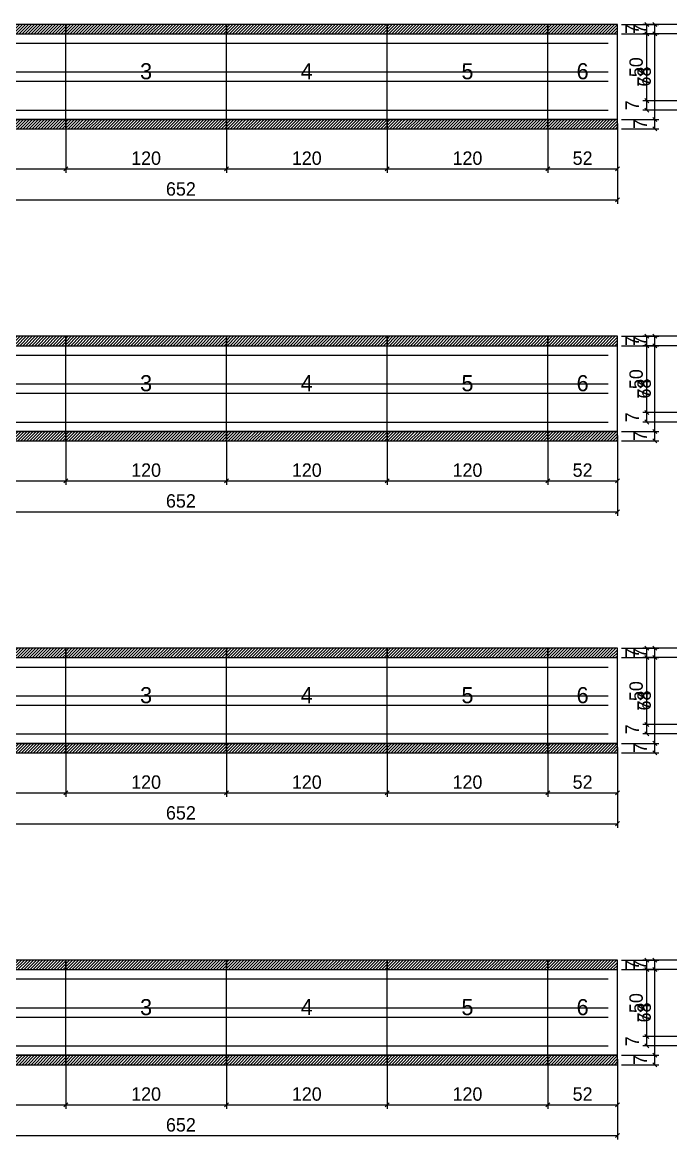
# Model space of a CAD drawing. Extents: x -13000 to 3070, y -38812 to 10330.
# Drawn here: x 416 to 900, y -7404 to -6570 of the extents above; entities that cross this region are included whole.
import ezdxf
from ezdxf.enums import TextEntityAlignment as Align

# ---------------------------------------------------------------- set-up
doc = ezdxf.new("R2010")
doc.units = 0
for name, color, linetype in [('5', 5, 'Continuous'), ('COTA', 241, 'Continuous'), ('Painéis', 200, 'Continuous'), ('SARR_2.2x7', 40, 'Continuous'), ('SCO-___-LAJ', 224, 'Continuous')]:
    doc.layers.add(name, color=color, linetype=linetype)
doc.dimstyles.new('PAINEL', dxfattribs={"dimtxt": 10, "dimasz": 3, "dimexe": 3, "dimexo": 3, "dimgap": 3, "dimtad": 1, "dimblk": 'OBLIQUE', "dimblk1": 'OBLIQUE', "dimcen": 2.5, "dimclrd": 4, "dimclre": 4, "dimclrt": 240, "dimazin": 3, "dimtfac": 1, "dimtmove": 0, "dimatfit": 3})

# ---------------------------------------------------------------- blocks, each defined once
blk = doc.blocks.new('_OBLIQUE')
at = {"color": 0, "linetype": 'BYBLOCK'}
blk.add_line((-0.5, -0.5), (0.5, 0.5), dxfattribs=at)

msp = doc.modelspace()

# ---------------------------------------------------------------- hatches: boundary and pattern name
at = {"layer": 'COTA'}
h = msp.add_hatch(dxfattribs=at)
h.set_pattern_fill('ANSI31', scale=0.5)
h.paths.add_polyline_path([(328, -6578), (448, -6578), (448, -6571), (328, -6571)])
h = msp.add_hatch(dxfattribs=at)
h.set_pattern_fill('ANSI31', scale=0.5)
h.paths.add_polyline_path([(448, -6578), (568, -6578), (568, -6571), (448, -6571)])
h = msp.add_hatch(dxfattribs=at)
h.set_pattern_fill('ANSI31', scale=0.5)
h.paths.add_polyline_path([(568, -6578), (688, -6578), (688, -6571), (568, -6571)])
h = msp.add_hatch(dxfattribs=at)
h.set_pattern_fill('ANSI31', scale=0.5)
h.paths.add_polyline_path([(688, -6578), (808, -6578), (808, -6571), (688, -6571)])
h = msp.add_hatch(dxfattribs=at)
h.set_pattern_fill('ANSI31', scale=0.5)
h.paths.add_polyline_path([(808, -6578), (860, -6578), (860, -6571), (808, -6571)])
h = msp.add_hatch(dxfattribs=at)
h.set_pattern_fill('ANSI31', scale=0.5)
h.paths.add_polyline_path([(328, -6649), (448, -6649), (448, -6642), (328, -6642)])
h = msp.add_hatch(dxfattribs=at)
h.set_pattern_fill('ANSI31', scale=0.5)
h.paths.add_polyline_path([(448, -6649), (568, -6649), (568, -6642), (448, -6642)])
h = msp.add_hatch(dxfattribs=at)
h.set_pattern_fill('ANSI31', scale=0.5)
h.paths.add_polyline_path([(568, -6649), (688, -6649), (688, -6642), (568, -6642)])
h = msp.add_hatch(dxfattribs=at)
h.set_pattern_fill('ANSI31', scale=0.5)
h.paths.add_polyline_path([(688, -6649), (808, -6649), (808, -6642), (688, -6642)])
h = msp.add_hatch(dxfattribs=at)
h.set_pattern_fill('ANSI31', scale=0.5)
h.paths.add_polyline_path([(808, -6649), (860, -6649), (860, -6642), (808, -6642)])
h = msp.add_hatch(dxfattribs=at)
h.set_pattern_fill('ANSI31', scale=0.5)
h.paths.add_polyline_path([(328, -6811), (448, -6811), (448, -6804), (328, -6804)])
h = msp.add_hatch(dxfattribs=at)
h.set_pattern_fill('ANSI31', scale=0.5)
h.paths.add_polyline_path([(448, -6811), (568, -6811), (568, -6804), (448, -6804)])
h = msp.add_hatch(dxfattribs=at)
h.set_pattern_fill('ANSI31', scale=0.5)
h.paths.add_polyline_path([(568, -6811), (688, -6811), (688, -6804), (568, -6804)])
h = msp.add_hatch(dxfattribs=at)
h.set_pattern_fill('ANSI31', scale=0.5)
h.paths.add_polyline_path([(688, -6811), (808, -6811), (808, -6804), (688, -6804)])
h = msp.add_hatch(dxfattribs=at)
h.set_pattern_fill('ANSI31', scale=0.5)
h.paths.add_polyline_path([(808, -6811), (860, -6811), (860, -6804), (808, -6804)])
h = msp.add_hatch(dxfattribs=at)
h.set_pattern_fill('ANSI31', scale=0.5)
h.paths.add_polyline_path([(328, -6882), (448, -6882), (448, -6875), (328, -6875)])
h = msp.add_hatch(dxfattribs=at)
h.set_pattern_fill('ANSI31', scale=0.5)
h.paths.add_polyline_path([(448, -6882), (568, -6882), (568, -6875), (448, -6875)])
h = msp.add_hatch(dxfattribs=at)
h.set_pattern_fill('ANSI31', scale=0.5)
h.paths.add_polyline_path([(568, -6882), (688, -6882), (688, -6875), (568, -6875)])
h = msp.add_hatch(dxfattribs=at)
h.set_pattern_fill('ANSI31', scale=0.5)
h.paths.add_polyline_path([(688, -6882), (808, -6882), (808, -6875), (688, -6875)])
h = msp.add_hatch(dxfattribs=at)
h.set_pattern_fill('ANSI31', scale=0.5)
h.paths.add_polyline_path([(808, -6882), (860, -6882), (860, -6875), (808, -6875)])
h = msp.add_hatch(dxfattribs=at)
h.set_pattern_fill('ANSI31', scale=0.5)
h.paths.add_polyline_path([(328, -7044), (448, -7044), (448, -7037), (328, -7037)])
h = msp.add_hatch(dxfattribs=at)
h.set_pattern_fill('ANSI31', scale=0.5)
h.paths.add_polyline_path([(448, -7044), (568, -7044), (568, -7037), (448, -7037)])
h = msp.add_hatch(dxfattribs=at)
h.set_pattern_fill('ANSI31', scale=0.5)
h.paths.add_polyline_path([(568, -7044), (688, -7044), (688, -7037), (568, -7037)])
h = msp.add_hatch(dxfattribs=at)
h.set_pattern_fill('ANSI31', scale=0.5)
h.paths.add_polyline_path([(688, -7044), (808, -7044), (808, -7037), (688, -7037)])
h = msp.add_hatch(dxfattribs=at)
h.set_pattern_fill('ANSI31', scale=0.5)
h.paths.add_polyline_path([(808, -7044), (860, -7044), (860, -7037), (808, -7037)])
h = msp.add_hatch(dxfattribs=at)
h.set_pattern_fill('ANSI31', scale=0.5)
h.paths.add_polyline_path([(328, -7115), (448, -7115), (448, -7108), (328, -7108)])
h = msp.add_hatch(dxfattribs=at)
h.set_pattern_fill('ANSI31', scale=0.5)
h.paths.add_polyline_path([(448, -7115), (568, -7115), (568, -7108), (448, -7108)])
h = msp.add_hatch(dxfattribs=at)
h.set_pattern_fill('ANSI31', scale=0.5)
h.paths.add_polyline_path([(568, -7115), (688, -7115), (688, -7108), (568, -7108)])
h = msp.add_hatch(dxfattribs=at)
h.set_pattern_fill('ANSI31', scale=0.5)
h.paths.add_polyline_path([(688, -7115), (808, -7115), (808, -7108), (688, -7108)])
h = msp.add_hatch(dxfattribs=at)
h.set_pattern_fill('ANSI31', scale=0.5)
h.paths.add_polyline_path([(808, -7115), (860, -7115), (860, -7108), (808, -7108)])
h = msp.add_hatch(dxfattribs=at)
h.set_pattern_fill('ANSI31', scale=0.5)
h.paths.add_polyline_path([(328, -7277), (448, -7277), (448, -7270), (328, -7270)])
h = msp.add_hatch(dxfattribs=at)
h.set_pattern_fill('ANSI31', scale=0.5)
h.paths.add_polyline_path([(448, -7277), (568, -7277), (568, -7270), (448, -7270)])
h = msp.add_hatch(dxfattribs=at)
h.set_pattern_fill('ANSI31', scale=0.5)
h.paths.add_polyline_path([(568, -7277), (688, -7277), (688, -7270), (568, -7270)])
h = msp.add_hatch(dxfattribs=at)
h.set_pattern_fill('ANSI31', scale=0.5)
h.paths.add_polyline_path([(688, -7277), (808, -7277), (808, -7270), (688, -7270)])
h = msp.add_hatch(dxfattribs=at)
h.set_pattern_fill('ANSI31', scale=0.5)
h.paths.add_polyline_path([(808, -7277), (860, -7277), (860, -7270), (808, -7270)])
h = msp.add_hatch(dxfattribs=at)
h.set_pattern_fill('ANSI31', scale=0.5)
h.paths.add_polyline_path([(328, -7348), (448, -7348), (448, -7341), (328, -7341)])
h = msp.add_hatch(dxfattribs=at)
h.set_pattern_fill('ANSI31', scale=0.5)
h.paths.add_polyline_path([(448, -7348), (568, -7348), (568, -7341), (448, -7341)])
h = msp.add_hatch(dxfattribs=at)
h.set_pattern_fill('ANSI31', scale=0.5)
h.paths.add_polyline_path([(568, -7348), (688, -7348), (688, -7341), (568, -7341)])
h = msp.add_hatch(dxfattribs=at)
h.set_pattern_fill('ANSI31', scale=0.5)
h.paths.add_polyline_path([(688, -7348), (808, -7348), (808, -7341), (688, -7341)])
h = msp.add_hatch(dxfattribs=at)
h.set_pattern_fill('ANSI31', scale=0.5)
h.paths.add_polyline_path([(808, -7348), (860, -7348), (860, -7341), (808, -7341)])

# ---------------------------------------------------------------- linework, layer by layer
at = {"layer": 'Painéis'}
for p, q in [((328, -6578), (448, -6578)), ((448, -6642), (448, -6578)), ((448, -6642), (448, -6578)), ((448, -6578), (568, -6578)), ((448, -6642), (448, -6578)), ((568, -6642), (568, -6578)), ((568, -6642), (568, -6578)), ((568, -6578), (688, -6578)), ((568, -6642), (568, -6578)), ((688, -6642), (688, -6578)), ((688, -6642), (688, -6578)), ((688, -6578), (808, -6578)), ((688, -6642), (688, -6578)), ((808, -6642), (808, -6578)), ((808, -6642), (808, -6578)), ((808, -6578), (860, -6578)), ((808, -6642), (808, -6578)), ((860, -6642), (860, -6578)), ((328, -6642), (448, -6642)), ((448, -6642), (568, -6642)), ((568, -6642), (688, -6642)), ((688, -6642), (808, -6642)), ((808, -6642), (860, -6642)), ((328, -6811), (448, -6811)), ((448, -6875), (448, -6811)), ((448, -6875), (448, -6811)), ((448, -6811), (568, -6811)), ((448, -6875), (448, -6811)), ((568, -6875), (568, -6811)), ((568, -6875), (568, -6811)), ((568, -6811), (688, -6811)), ((568, -6875), (568, -6811)), ((688, -6875), (688, -6811)), ((688, -6875), (688, -6811)), ((688, -6811), (808, -6811)), ((688, -6875), (688, -6811)), ((808, -6875), (808, -6811)), ((808, -6875), (808, -6811)), ((808, -6811), (860, -6811)), ((808, -6875), (808, -6811)), ((860, -6875), (860, -6811)), ((328, -6875), (448, -6875)), ((448, -6875), (568, -6875)), ((568, -6875), (688, -6875)), ((688, -6875), (808, -6875)), ((808, -6875), (860, -6875)), ((328, -7044), (448, -7044)), ((448, -7108), (448, -7044)), ((448, -7108), (448, -7044)), ((448, -7044), (568, -7044)), ((448, -7108), (448, -7044)), ((568, -7108), (568, -7044)), ((568, -7108), (568, -7044)), ((568, -7044), (688, -7044)), ((568, -7108), (568, -7044)), ((688, -7108), (688, -7044)), ((688, -7108), (688, -7044)), ((688, -7044), (808, -7044)), ((688, -7108), (688, -7044)), ((808, -7108), (808, -7044)), ((808, -7108), (808, -7044)), ((808, -7044), (860, -7044)), ((808, -7108), (808, -7044)), ((860, -7108), (860, -7044)), ((328, -7108), (448, -7108)), ((448, -7108), (568, -7108)), ((568, -7108), (688, -7108)), ((688, -7108), (808, -7108)), ((808, -7108), (860, -7108)), ((328, -7277), (448, -7277)), ((448, -7341), (448, -7277)), ((448, -7341), (448, -7277)), ((448, -7277), (568, -7277)), ((448, -7341), (448, -7277)), ((568, -7341), (568, -7277)), ((568, -7341), (568, -7277)), ((568, -7277), (688, -7277)), ((568, -7341), (568, -7277)), ((688, -7341), (688, -7277)), ((688, -7341), (688, -7277)), ((688, -7277), (808, -7277)), ((688, -7341), (688, -7277)), ((808, -7341), (808, -7277)), ((808, -7341), (808, -7277)), ((808, -7277), (860, -7277)), ((808, -7341), (808, -7277)), ((860, -7341), (860, -7277)), ((328, -7341), (448, -7341)), ((448, -7341), (568, -7341)), ((568, -7341), (688, -7341)), ((688, -7341), (808, -7341)), ((808, -7341), (860, -7341))]:
    msp.add_line(p, q, dxfattribs=at)
at = {"layer": 'SARR_2.2x7'}
for points in [[(328, -6585), (448, -6585)], [(328, -6585), (448, -6585)], [(448, -6585), (568, -6585)], [(448, -6585), (568, -6585)], [(568, -6585), (688, -6585)], [(568, -6585), (688, -6585)], [(688, -6585), (808, -6585)], [(688, -6585), (808, -6585)], [(808, -6585), (853, -6585)], [(808, -6585), (853, -6585)], [(328, -6606.5), (448, -6606.5)], [(328, -6606.5), (448, -6606.5)], [(448, -6606.5), (568, -6606.5)], [(448, -6606.5), (568, -6606.5)], [(568, -6606.5), (688, -6606.5)], [(568, -6606.5), (688, -6606.5)], [(688, -6606.5), (808, -6606.5)], [(688, -6606.5), (808, -6606.5)], [(808, -6606.5), (853, -6606.5)], [(808, -6606.5), (853, -6606.5)], [(328, -6613.5), (448, -6613.5)], [(328, -6613.5), (448, -6613.5)], [(448, -6613.5), (568, -6613.5)], [(448, -6613.5), (568, -6613.5)], [(568, -6613.5), (688, -6613.5)], [(568, -6613.5), (688, -6613.5)], [(688, -6613.5), (808, -6613.5)], [(688, -6613.5), (808, -6613.5)], [(808, -6613.5), (853, -6613.5)], [(808, -6613.5), (853, -6613.5)], [(328, -6635), (448, -6635)], [(328, -6635), (448, -6635)], [(448, -6635), (568, -6635)], [(448, -6635), (568, -6635)], [(568, -6635), (688, -6635)], [(568, -6635), (688, -6635)], [(688, -6635), (808, -6635)], [(688, -6635), (808, -6635)], [(808, -6635), (853, -6635)], [(808, -6635), (853, -6635)], [(328, -6818), (448, -6818)], [(328, -6818), (448, -6818)], [(448, -6818), (568, -6818)], [(448, -6818), (568, -6818)], [(568, -6818), (688, -6818)], [(568, -6818), (688, -6818)], [(688, -6818), (808, -6818)], [(688, -6818), (808, -6818)], [(808, -6818), (853, -6818)], [(808, -6818), (853, -6818)], [(328, -6839.5), (448, -6839.5)], [(328, -6839.5), (448, -6839.5)], [(448, -6839.5), (568, -6839.5)], [(448, -6839.5), (568, -6839.5)], [(568, -6839.5), (688, -6839.5)], [(568, -6839.5), (688, -6839.5)], [(688, -6839.5), (808, -6839.5)], [(688, -6839.5), (808, -6839.5)], [(808, -6839.5), (853, -6839.5)], [(808, -6839.5), (853, -6839.5)], [(328, -6846.5), (448, -6846.5)], [(328, -6846.5), (448, -6846.5)], [(448, -6846.5), (568, -6846.5)], [(448, -6846.5), (568, -6846.5)], [(568, -6846.5), (688, -6846.5)], [(568, -6846.5), (688, -6846.5)], [(688, -6846.5), (808, -6846.5)], [(688, -6846.5), (808, -6846.5)], [(808, -6846.5), (853, -6846.5)], [(808, -6846.5), (853, -6846.5)], [(328, -6868), (448, -6868)], [(328, -6868), (448, -6868)], [(448, -6868), (568, -6868)], [(448, -6868), (568, -6868)], [(568, -6868), (688, -6868)], [(568, -6868), (688, -6868)], [(688, -6868), (808, -6868)], [(688, -6868), (808, -6868)], [(808, -6868), (853, -6868)], [(808, -6868), (853, -6868)], [(328, -7051), (448, -7051)], [(328, -7051), (448, -7051)], [(448, -7051), (568, -7051)], [(448, -7051), (568, -7051)], [(568, -7051), (688, -7051)], [(568, -7051), (688, -7051)], [(688, -7051), (808, -7051)], [(688, -7051), (808, -7051)], [(808, -7051), (853, -7051)], [(808, -7051), (853, -7051)], [(328, -7072.5), (448, -7072.5)], [(328, -7072.5), (448, -7072.5)], [(448, -7072.5), (568, -7072.5)], [(448, -7072.5), (568, -7072.5)], [(568, -7072.5), (688, -7072.5)], [(568, -7072.5), (688, -7072.5)], [(688, -7072.5), (808, -7072.5)], [(688, -7072.5), (808, -7072.5)], [(808, -7072.5), (853, -7072.5)], [(808, -7072.5), (853, -7072.5)], [(328, -7079.5), (448, -7079.5)], [(328, -7079.5), (448, -7079.5)], [(448, -7079.5), (568, -7079.5)], [(448, -7079.5), (568, -7079.5)], [(568, -7079.5), (688, -7079.5)], [(568, -7079.5), (688, -7079.5)], [(688, -7079.5), (808, -7079.5)], [(688, -7079.5), (808, -7079.5)], [(808, -7079.5), (853, -7079.5)], [(808, -7079.5), (853, -7079.5)], [(328, -7101), (448, -7101)], [(328, -7101), (448, -7101)], [(448, -7101), (568, -7101)], [(448, -7101), (568, -7101)], [(568, -7101), (688, -7101)], [(568, -7101), (688, -7101)], [(688, -7101), (808, -7101)], [(688, -7101), (808, -7101)], [(808, -7101), (853, -7101)], [(808, -7101), (853, -7101)], [(328, -7284), (448, -7284)], [(328, -7284), (448, -7284)], [(448, -7284), (568, -7284)], [(448, -7284), (568, -7284)], [(568, -7284), (688, -7284)], [(568, -7284), (688, -7284)], [(688, -7284), (808, -7284)], [(688, -7284), (808, -7284)], [(808, -7284), (853, -7284)], [(808, -7284), (853, -7284)], [(328, -7305.5), (448, -7305.5)], [(328, -7305.5), (448, -7305.5)], [(448, -7305.5), (568, -7305.5)], [(448, -7305.5), (568, -7305.5)], [(568, -7305.5), (688, -7305.5)], [(568, -7305.5), (688, -7305.5)], [(688, -7305.5), (808, -7305.5)], [(688, -7305.5), (808, -7305.5)], [(808, -7305.5), (853, -7305.5)], [(808, -7305.5), (853, -7305.5)], [(328, -7312.5), (448, -7312.5)], [(328, -7312.5), (448, -7312.5)], [(448, -7312.5), (568, -7312.5)], [(448, -7312.5), (568, -7312.5)], [(568, -7312.5), (688, -7312.5)], [(568, -7312.5), (688, -7312.5)], [(688, -7312.5), (808, -7312.5)], [(688, -7312.5), (808, -7312.5)], [(808, -7312.5), (853, -7312.5)], [(808, -7312.5), (853, -7312.5)], [(328, -7334), (448, -7334)], [(328, -7334), (448, -7334)], [(448, -7334), (568, -7334)], [(448, -7334), (568, -7334)], [(568, -7334), (688, -7334)], [(568, -7334), (688, -7334)], [(688, -7334), (808, -7334)], [(688, -7334), (808, -7334)], [(808, -7334), (853, -7334)], [(808, -7334), (853, -7334)]]:
    msp.add_lwpolyline(points, dxfattribs=at)
at = {"layer": 'SCO-___-LAJ'}
for points in [[(328, -6578), (448, -6578), (448, -6571), (328, -6571)], [(448, -6578), (568, -6578), (568, -6571), (448, -6571)], [(568, -6578), (688, -6578), (688, -6571), (568, -6571)], [(688, -6578), (808, -6578), (808, -6571), (688, -6571)], [(808, -6578), (860, -6578), (860, -6571), (808, -6571)], [(328, -6649), (448, -6649), (448, -6642), (328, -6642)], [(448, -6649), (568, -6649), (568, -6642), (448, -6642)], [(568, -6649), (688, -6649), (688, -6642), (568, -6642)], [(688, -6649), (808, -6649), (808, -6642), (688, -6642)], [(808, -6649), (860, -6649), (860, -6642), (808, -6642)], [(328, -6811), (448, -6811), (448, -6804), (328, -6804)], [(448, -6811), (568, -6811), (568, -6804), (448, -6804)], [(568, -6811), (688, -6811), (688, -6804), (568, -6804)], [(688, -6811), (808, -6811), (808, -6804), (688, -6804)], [(808, -6811), (860, -6811), (860, -6804), (808, -6804)], [(328, -6882), (448, -6882), (448, -6875), (328, -6875)], [(448, -6882), (568, -6882), (568, -6875), (448, -6875)], [(568, -6882), (688, -6882), (688, -6875), (568, -6875)], [(688, -6882), (808, -6882), (808, -6875), (688, -6875)], [(808, -6882), (860, -6882), (860, -6875), (808, -6875)], [(328, -7044), (448, -7044), (448, -7037), (328, -7037)], [(448, -7044), (568, -7044), (568, -7037), (448, -7037)], [(568, -7044), (688, -7044), (688, -7037), (568, -7037)], [(688, -7044), (808, -7044), (808, -7037), (688, -7037)], [(808, -7044), (860, -7044), (860, -7037), (808, -7037)], [(328, -7115), (448, -7115), (448, -7108), (328, -7108)], [(448, -7115), (568, -7115), (568, -7108), (448, -7108)], [(568, -7115), (688, -7115), (688, -7108), (568, -7108)], [(688, -7115), (808, -7115), (808, -7108), (688, -7108)], [(808, -7115), (860, -7115), (860, -7108), (808, -7108)], [(328, -7277), (448, -7277), (448, -7270), (328, -7270)], [(448, -7277), (568, -7277), (568, -7270), (448, -7270)], [(568, -7277), (688, -7277), (688, -7270), (568, -7270)], [(688, -7277), (808, -7277), (808, -7270), (688, -7270)], [(808, -7277), (860, -7277), (860, -7270), (808, -7270)], [(328, -7348), (448, -7348), (448, -7341), (328, -7341)], [(448, -7348), (568, -7348), (568, -7341), (448, -7341)], [(568, -7348), (688, -7348), (688, -7341), (568, -7341)], [(688, -7348), (808, -7348), (808, -7341), (688, -7341)], [(808, -7348), (860, -7348), (860, -7341), (808, -7341)]]:
    msp.add_lwpolyline(points, close=True, dxfattribs=at)

# ---------------------------------------------------------------- texts
at = {"layer": '5'}
for s, p in [('3', (508, -6606)), ('4', (628, -6606)), ('5', (748, -6606)), ('6', (834, -6606)), ('3', (508, -6839)), ('4', (628, -6839)), ('5', (748, -6839)), ('6', (834, -6839)), ('3', (508, -7072)), ('4', (628, -7072)), ('5', (748, -7072)), ('6', (834, -7072)), ('3', (508, -7305)), ('4', (628, -7305)), ('5', (748, -7305)), ('6', (834, -7305))]:
    msp.add_text(s, height=12, dxfattribs=at).set_placement(p, align=Align.MIDDLE_CENTER)

# ---------------------------------------------------------------- dimensions: what is measured, and where the dimension line sits
at = {"layer": 'COTA'}
for base, p1, p2 in [((888, -6649), (860, -6649), (860, -6571)), ((888, -6578), (860, -6578), (860, -6571)), ((882, -6578), (910, -6578), (910, -6571)), ((888, -6642), (860, -6642), (860, -6578)), ((882, -6628), (910, -6628), (910, -6578)), ((882, -6635), (910, -6635), (910, -6628)), ((888, -6649), (860, -6649), (860, -6642)), ((888, -6882), (860, -6882), (860, -6804)), ((888, -6811), (860, -6811), (860, -6804)), ((888, -6875), (860, -6875), (860, -6811)), ((882, -6811), (910, -6811), (910, -6804)), ((882, -6861), (910, -6861), (910, -6811)), ((882, -6868), (910, -6868), (910, -6861)), ((888, -6882), (860, -6882), (860, -6875)), ((888, -7115), (860, -7115), (860, -7037)), ((888, -7044), (860, -7044), (860, -7037)), ((888, -7108), (860, -7108), (860, -7044)), ((882, -7044), (910, -7044), (910, -7037)), ((882, -7094), (910, -7094), (910, -7044)), ((882, -7101), (910, -7101), (910, -7094)), ((888, -7115), (860, -7115), (860, -7108)), ((888, -7348), (860, -7348), (860, -7270)), ((888, -7277), (860, -7277), (860, -7270)), ((888, -7341), (860, -7341), (860, -7277)), ((882, -7277), (910, -7277), (910, -7270)), ((882, -7327), (910, -7327), (910, -7277)), ((882, -7334), (910, -7334), (910, -7327)), ((888, -7348), (860, -7348), (860, -7341))]:
    msp.add_linear_dim(base=base, p1=p1, p2=p2, angle=90, dimstyle='PAINEL', dxfattribs=at).render()
for base, p1, p2 in [((208, -6702), (208, -6642), (860, -6642)), ((328, -6679), (328, -6642), (448, -6642)), ((448, -6679), (448, -6642), (568, -6642)), ((568, -6679), (568, -6642), (688, -6642)), ((688, -6679), (688, -6642), (808, -6642)), ((808, -6679), (808, -6642), (860, -6642)), ((208, -6935), (208, -6875), (860, -6875)), ((328, -6912), (328, -6875), (448, -6875)), ((448, -6912), (448, -6875), (568, -6875)), ((568, -6912), (568, -6875), (688, -6875)), ((688, -6912), (688, -6875), (808, -6875)), ((808, -6912), (808, -6875), (860, -6875)), ((208, -7168), (208, -7108), (860, -7108)), ((328, -7145), (328, -7108), (448, -7108)), ((448, -7145), (448, -7108), (568, -7108)), ((568, -7145), (568, -7108), (688, -7108)), ((688, -7145), (688, -7108), (808, -7108)), ((808, -7145), (808, -7108), (860, -7108)), ((208, -7401), (208, -7341), (860, -7341)), ((328, -7378), (328, -7341), (448, -7341)), ((448, -7378), (448, -7341), (568, -7341)), ((568, -7378), (568, -7341), (688, -7341)), ((688, -7378), (688, -7341), (808, -7341)), ((808, -7378), (808, -7341), (860, -7341))]:
    msp.add_linear_dim(base=base, p1=p1, p2=p2, dimstyle='PAINEL', dxfattribs=at).render()

doc.saveas('drawing.dxf')
